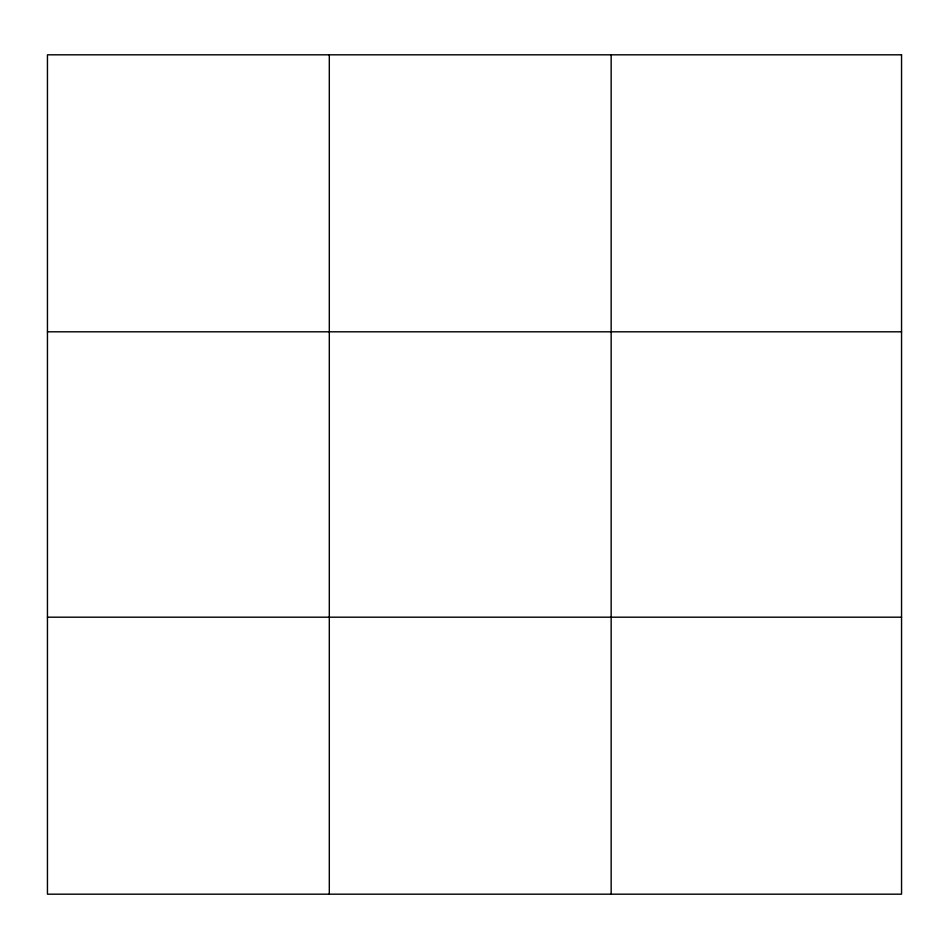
<?xml version="1.0" encoding="UTF-8"?>
<svg xmlns="http://www.w3.org/2000/svg" width="949" height="949" viewBox="0 0 949 949"><rect width="100%" height="100%" fill="white"/><g stroke="black" fill="none" stroke-linecap="round" stroke-linejoin="round"><path stroke-width="1.42" d="M329.303 894.183L329.303 54.817M611.156 894.183L611.156 54.817M47.45 331.806L901.55 331.806M47.45 617.194L901.55 617.194M901.55 54.817L901.55 894.183L47.45 894.183L47.45 54.817L901.55 54.817"/></g></svg>
